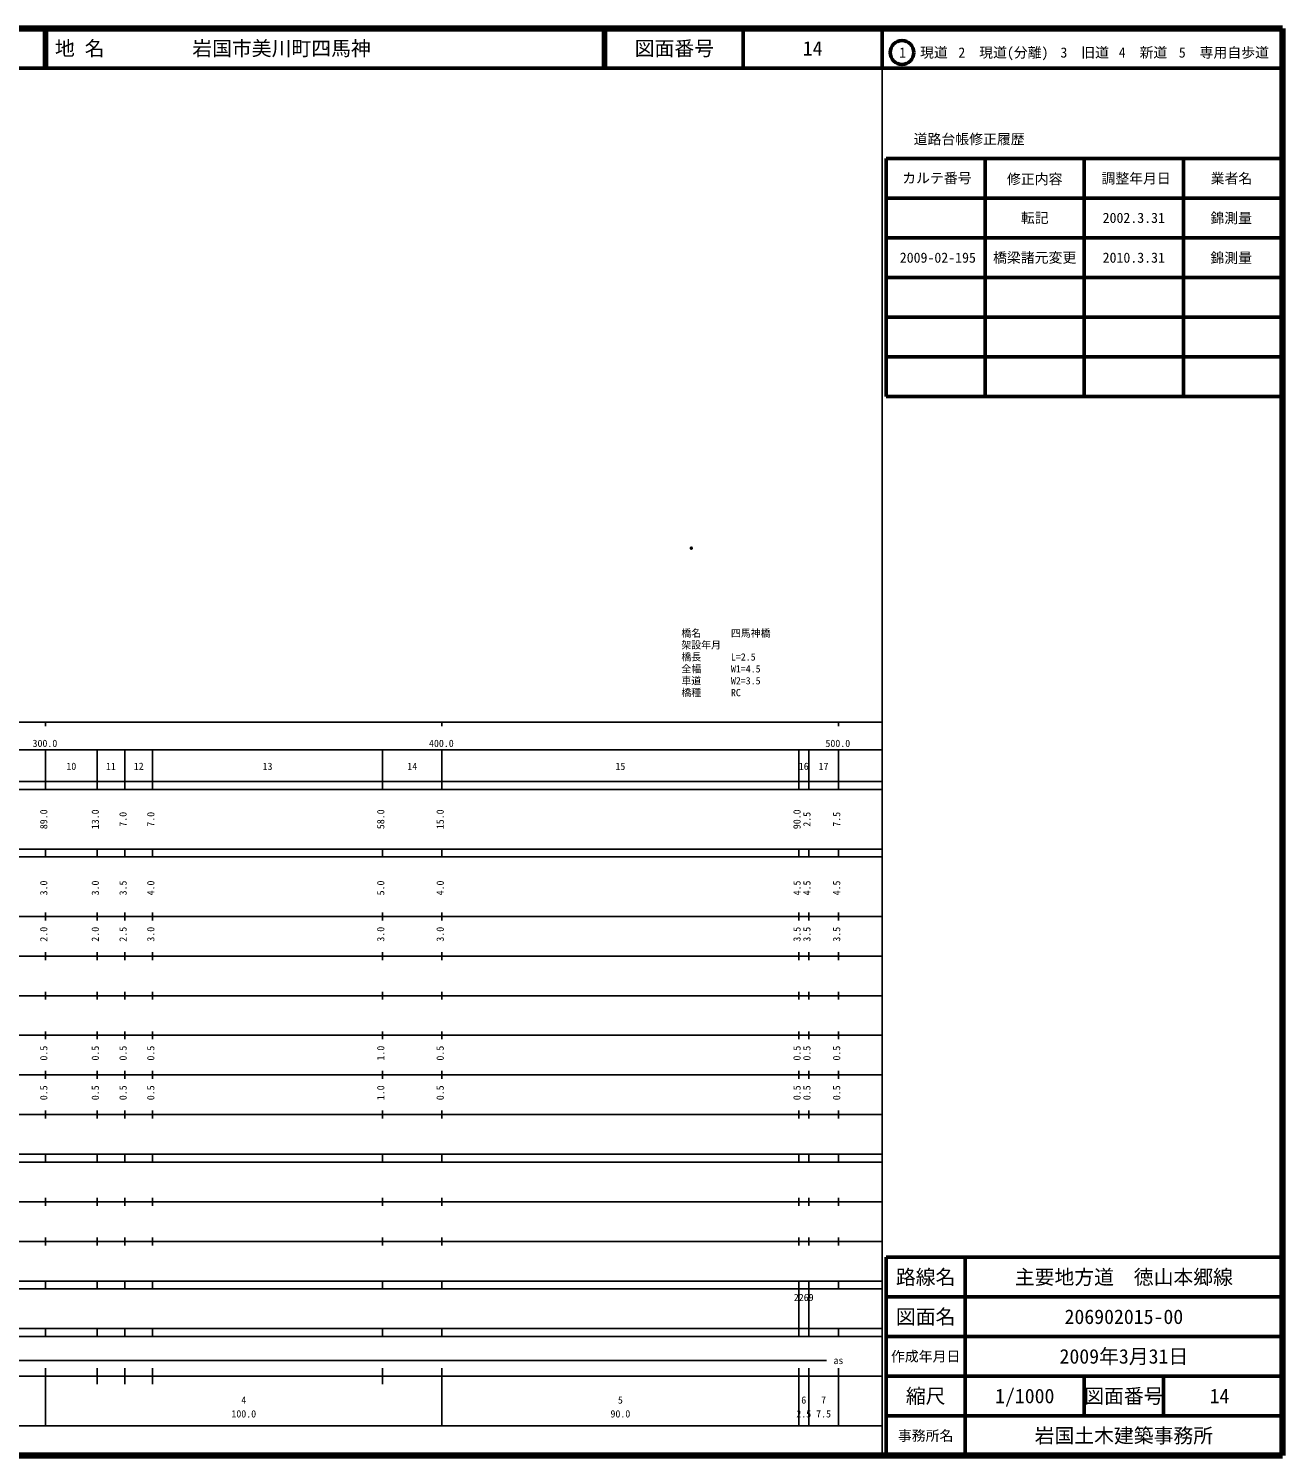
# Model space of a CAD drawing. Units: millimetres on the paper. Extents: x 40 to 680, y 20 to 380.
# Drawn here: x 363.7 to 680, y 20 to 380 of the extents above; entities that cross this region are included whole.
import ezdxf
from ezdxf.enums import TextEntityAlignment as Align

# ---------------------------------------------------------------- set-up
doc = ezdxf.new("R2010")
doc.units = ezdxf.units.MM
doc.header["$PDMODE"] = 32
doc.header["$PDSIZE"] = 0.5
for name, color, linetype in [('M-OTRS', 6, 'Continuous'), ('M-STR-HTXT', 7, 'Continuous'), ('M-TTL-TXT', 7, 'Continuous')]:
    doc.layers.add(name, color=color, linetype=linetype)
for name, color, linetype, lineweight in [('M-TTL', 2, 'Continuous', 140), ('M-TTL-BAND', 7, 'Continuous', 25), ('M-TTL-FRAM', 2, 'Continuous', 50), ('M-TTL-LINE', 7, 'Continuous', 50)]:
    doc.layers.add(name, color=color, linetype=linetype, lineweight=lineweight)
doc.styles.add('ＭＳ ゴシック', font='')
doc.styles.get('ＭＳ ゴシック').set_extended_font_data('MS Gothic')

msp = doc.modelspace()

# ---------------------------------------------------------------- linework, layer by layer
at = {"layer": 'M-OTRS'}
msp.add_point((530.895, 248.899), dxfattribs=at)
at = {"layer": 'M-TTL'}
for p, q in [((680, 380), (40, 380)), ((680, 20), (680, 380)), ((40, 20), (680, 20))]:
    msp.add_line(p, q, dxfattribs=at)
at = {"layer": 'M-TTL-BAND'}
for p, q in [((579, 20), (579, 370)), ((40, 205), (579, 205)), ((368, 205), (368, 204)), ((468, 205), (468, 204)), ((568, 205), (568, 204)), ((68, 198), (579, 198)), ((368, 188), (368, 198)), ((381, 188), (381, 198)), ((388, 188), (388, 198)), ((395, 188), (395, 198)), ((453, 188), (453, 198)), ((468, 188), (468, 198)), ((558, 188), (558, 198)), ((560.5, 188), (560.5, 198)), ((568, 188), (568, 198)), ((40, 190), (579, 190)), ((40, 188), (579, 188)), ((40, 173), (579, 173)), ((368, 171), (368, 173)), ((381, 171), (381, 173)), ((388, 171), (388, 173)), ((395, 171), (395, 173)), ((453, 171), (453, 173)), ((468, 171), (468, 173)), ((558, 171), (558, 173)), ((560.5, 171), (560.5, 173)), ((568, 171), (568, 173)), ((40, 171), (579, 171)), ((40, 156), (579, 156)), ((368, 155), (368, 157)), ((381, 155), (381, 157)), ((388, 155), (388, 157)), ((395, 155), (395, 157)), ((453, 155), (453, 157)), ((468, 155), (468, 157)), ((558, 155), (558, 157)), ((560.5, 155), (560.5, 157)), ((568, 155), (568, 157)), ((46, 146), (579, 146)), ((368, 145), (368, 147)), ((381, 145), (381, 147)), ((388, 145), (388, 147)), ((395, 145), (395, 147)), ((453, 145), (453, 147)), ((468, 145), (468, 147)), ((558, 145), (558, 147)), ((560.5, 145), (560.5, 147)), ((568, 145), (568, 147)), ((368, 135), (368, 137)), ((381, 135), (381, 137)), ((388, 135), (388, 137)), ((395, 135), (395, 137)), ((453, 135), (453, 137)), ((468, 135), (468, 137)), ((558, 135), (558, 137)), ((560.5, 135), (560.5, 137)), ((568, 135), (568, 137)), ((52, 136), (579, 136)), ((46, 126), (579, 126)), ((368, 125), (368, 127)), ((381, 125), (381, 127)), ((388, 125), (388, 127)), ((395, 125), (395, 127)), ((453, 125), (453, 127)), ((468, 125), (468, 127)), ((558, 125), (558, 127)), ((560.5, 125), (560.5, 127)), ((568, 125), (568, 127)), ((52, 116), (579, 116)), ((368, 115), (368, 117)), ((381, 115), (381, 117)), ((388, 115), (388, 117)), ((395, 115), (395, 117)), ((453, 115), (453, 117)), ((468, 115), (468, 117)), ((558, 115), (558, 117)), ((560.5, 115), (560.5, 117)), ((568, 115), (568, 117)), ((46, 106), (579, 106)), ((368, 105), (368, 107)), ((381, 105), (381, 107)), ((388, 105), (388, 107)), ((395, 105), (395, 107)), ((453, 105), (453, 107)), ((468, 105), (468, 107)), ((558, 105), (558, 107)), ((560.5, 105), (560.5, 107)), ((568, 105), (568, 107)), ((40, 96), (579, 96)), ((40, 94), (579, 94)), ((368, 94), (368, 96)), ((381, 94), (381, 96)), ((388, 94), (388, 96)), ((395, 94), (395, 96)), ((453, 94), (453, 96)), ((468, 94), (468, 96)), ((558, 94), (558, 96)), ((560.5, 94), (560.5, 96)), ((568, 94), (568, 96)), ((49, 84), (579, 84)), ((368, 83), (368, 85)), ((381, 83), (381, 85)), ((388, 83), (388, 85)), ((395, 83), (395, 85)), ((453, 83), (453, 85)), ((468, 83), (468, 85)), ((558, 83), (558, 85)), ((560.5, 83), (560.5, 85)), ((568, 83), (568, 85)), ((40, 74), (579, 74)), ((368, 73), (368, 75)), ((381, 73), (381, 75)), ((388, 73), (388, 75)), ((395, 73), (395, 75)), ((453, 73), (453, 75)), ((468, 73), (468, 75)), ((558, 73), (558, 75)), ((560.5, 73), (560.5, 75)), ((568, 73), (568, 75)), ((40, 64), (579, 64)), ((40, 62), (579, 62)), ((368, 62), (368, 64)), ((381, 62), (381, 64)), ((388, 62), (388, 64)), ((395, 62), (395, 64)), ((453, 62), (453, 64)), ((468, 62), (468, 64)), ((558, 62), (558, 64)), ((558, 52), (558, 62)), ((560.5, 62), (560.5, 64)), ((560.5, 52), (560.5, 62)), ((568, 62), (568, 64)), ((40, 52), (579, 52)), ((368, 50), (368, 52)), ((381, 50), (381, 52)), ((388, 50), (388, 52)), ((395, 50), (395, 52)), ((453, 50), (453, 52)), ((468, 50), (468, 52)), ((558, 50), (558, 52)), ((560.5, 50), (560.5, 52)), ((568, 50), (568, 52)), ((40, 50), (579, 50)), ((71, 44), (565, 44)), ((40, 40), (579, 40)), ((368, 27.5), (368, 42)), ((381, 38), (381, 42)), ((388, 38), (388, 42)), ((395, 38), (395, 42)), ((453, 38), (453, 42)), ((468, 27.5), (468, 42)), ((558, 27.5), (558, 42)), ((560.5, 27.5), (560.5, 42)), ((568, 27.5), (568, 42)), ((68, 27.5), (579, 27.5))]:
    msp.add_line(p, q, dxfattribs=at)
at = {"layer": 'M-TTL-FRAM'}
for p, q in [((580, 347.197), (580, 287.197)), ((580, 347.197), (680, 347.197)), ((580, 287.197), (680, 287.197)), ((680, 70), (580, 70)), ((580, 70), (580, 20))]:
    msp.add_line(p, q, dxfattribs=at)
at = {"layer": 'M-TTL-LINE'}
for p, q in [((367.75, 380), (367.75, 370)), ((368.25, 380), (368.25, 370)), ((508.747, 380), (508.747, 370)), ((509.247, 380), (509.247, 370)), ((543.997, 380), (543.997, 370)), ((579, 380), (579, 370)), ((40, 370), (680, 370)), ((605, 347.197), (605, 287.197)), ((630, 347.197), (630, 287.197)), ((655, 347.197), (655, 287.197)), ((580, 337.197), (680, 337.197)), ((580, 327.197), (680, 327.197)), ((580, 317.197), (680, 317.197)), ((580, 307.197), (680, 307.197)), ((580, 297.197), (680, 297.197)), ((600, 70), (600, 20)), ((680, 60), (580, 60)), ((680, 50), (580, 50)), ((680, 40), (580, 40)), ((630, 40), (630, 30)), ((650, 40), (650, 30)), ((680, 30), (580, 30))]:
    msp.add_line(p, q, dxfattribs=at)
msp.add_circle((584.031, 373.958), 3, dxfattribs=at)

# ---------------------------------------------------------------- texts
at = {"layer": 'M-STR-HTXT', "style": 'ＭＳ ゴシック'}
for s, p in [('橋名\u3000\u3000\u3000四馬神橋', (528.378, 225.993)), ('架設年月\u3000', (528.378, 222.993)), ('橋長\u3000\u3000\u3000L=2.5', (528.378, 219.993)), ('全幅\u3000\u3000\u3000W1=4.5', (528.378, 216.993)), ('車道\u3000\u3000\u3000W2=3.5', (528.378, 213.993)), ('橋種\u3000\u3000\u3000RC', (528.378, 210.993))]:
    msp.add_text(s, height=1.833, dxfattribs=at).set_placement(p, align=Align.BOTTOM_LEFT)
at = {"layer": 'M-TTL-BAND', "style": 'ＭＳ ゴシック'}
for s, p in [('300.0', (367.844, 198.195)), ('400.0', (467.844, 198.195)), ('500.0', (567.844, 198.195)), ('10', (374.5, 192.405)), ('11', (384.5, 192.405)), ('12', (391.5, 192.405)), ('13', (424, 192.405)), ('14', (460.5, 192.405)), ('15', (513, 192.405)), ('16', (559.25, 192.405)), ('17', (564.25, 192.405)), ('as', (568, 42.5)), ('4', (418, 32.523)), ('5', (513, 32.523)), ('6', (559.25, 32.523)), ('7', (564.25, 32.523)), ('100.0', (418, 29.033)), ('90.0', (513, 29.033)), ('2.5', (559.25, 29.033)), ('7.5', (564.25, 29.033))]:
    msp.add_text(s, height=1.833, dxfattribs=at).set_placement(p, align=Align.BOTTOM_CENTER)
for s, p in [('89.0', (369, 180.5)), ('13.0', (382, 180.5)), ('7.0', (389, 180.5)), ('7.0', (396, 180.5)), ('58.0', (454, 180.5)), ('15.0', (469, 180.5)), ('90.0', (559, 180.5)), ('2.5', (561.5, 180.5)), ('7.5', (569, 180.5)), ('3.0', (369, 163.174)), ('3.0', (382, 163.174)), ('3.5', (389, 163.174)), ('4.0', (396, 163.174)), ('5.0', (454, 163.174)), ('4.0', (469, 163.174)), ('4.5', (559, 163.174)), ('4.5', (561.5, 163.174)), ('4.5', (569, 163.174)), ('2.0', (369, 151.5)), ('2.0', (382, 151.5)), ('2.5', (389, 151.5)), ('3.0', (396, 151.5)), ('3.0', (454, 151.5)), ('3.0', (469, 151.5)), ('3.5', (559, 151.5)), ('3.5', (561.5, 151.5)), ('3.5', (569, 151.5)), ('0.5', (369, 121.5)), ('0.5', (382, 121.5)), ('0.5', (389, 121.5)), ('0.5', (396, 121.5)), ('1.0', (454, 121.5)), ('0.5', (469, 121.5)), ('0.5', (559, 121.5)), ('0.5', (561.5, 121.5)), ('0.5', (569, 121.5)), ('0.5', (369, 111.5)), ('0.5', (382, 111.5)), ('0.5', (389, 111.5)), ('0.5', (396, 111.5)), ('1.0', (454, 111.5)), ('0.5', (469, 111.5)), ('0.5', (559, 111.5)), ('0.5', (561.5, 111.5)), ('0.5', (569, 111.5))]:
    msp.add_text(s, height=1.833, rotation=90, dxfattribs=at).set_placement(p, align=Align.BOTTOM_CENTER)
msp.add_text('2269', height=1.833, dxfattribs=at).set_placement((556.75, 58.405), align=Align.BOTTOM_LEFT)
at = {"layer": 'M-TTL-TXT', "style": 'ＭＳ ゴシック'}
for s, p in [('地 名', (370.38, 375)), ('岩国市美川町四馬神', (405.024, 375))]:
    msp.add_text(s, height=3.666, dxfattribs=at).set_placement(p, align=Align.MIDDLE_LEFT)
for s, height, p in [('図面番号', 3.666, (526.622, 375)), ('14', 3.666, (561.497, 375)), ('1\u3000現道', 2.566, (589.448, 373.958)), ('2\u3000現道(分離)', 2.566, (609.619, 373.958)), ('3\u3000旧道', 2.566, (630.121, 373.958)), ('4\u3000新道', 2.566, (644.824, 373.958)), ('5\u3000専用自歩道', 2.566, (665.228, 373.958)), ('道路台帳修正履歴', 2.566, (600.968, 352.113)), ('カルテ番号', 2.566, (592.839, 342.277)), ('修正内容', 2.566, (617.509, 342.023)), ('調整年月日', 2.566, (643.089, 342.197)), ('業者名', 2.566, (667.134, 342.197)), ('転記', 2.566, (617.5, 332.245)), ('2002.3.31', 2.566, (642.5, 332.245)), ('錦測量', 2.566, (667.077, 332.189)), ('2009-02-195', 2.566, (593.074, 322.199)), ('橋梁諸元変更', 2.566, (617.5, 322.199)), ('2010.3.31', 2.566, (642.5, 322.199)), ('錦測量', 2.566, (667.077, 322.142)), ('路線名', 3.666, (590, 65)), ('路線名', 3.666, (590, 65)), ('主要地方道\u3000徳山本郷線', 3.666, (640, 65)), ('図面名', 3.666, (590, 55)), ('図面名', 3.666, (590, 55)), ('206902015-00', 3.666, (640, 55)), ('2009年3月31日', 3.666, (640, 45)), ('作成年月日', 2.566, (590, 45)), ('作成年月日', 2.566, (590, 45)), ('縮尺', 3.666, (590, 35)), ('縮尺', 3.666, (590, 35)), ('1/1000', 3.666, (615, 35)), ('図面番号', 3.666, (640, 35)), ('図面番号', 3.666, (640, 35)), ('14', 3.666, (664.125, 35)), ('事務所名', 2.566, (590, 25)), ('事務所名', 2.566, (590, 25)), ('岩国土木建築事務所', 3.666, (640, 25))]:
    msp.add_text(s, height=height, dxfattribs=at).set_placement(p, align=Align.MIDDLE_CENTER)

doc.saveas('drawing.dxf')
